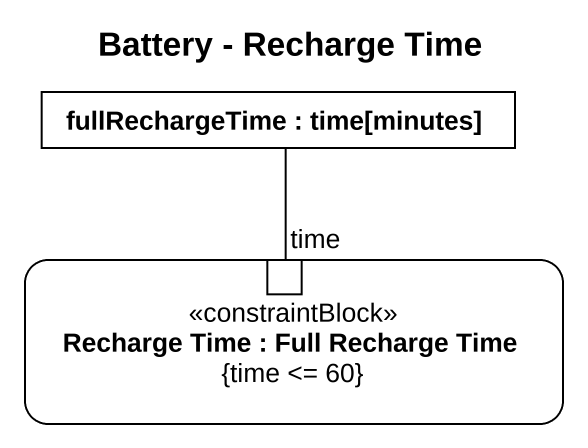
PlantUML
@startuml
title Battery - Recharge Time
rectangle "fullRechargeTime : time[minutes]" as fullRechargeTime
rectangle "Recharge Time : Full Recharge Time\n{time <= 60}" as Recharge_Time <<constraintBlock>> {
  port time
}
fullRechargeTime -- time
@enduml
